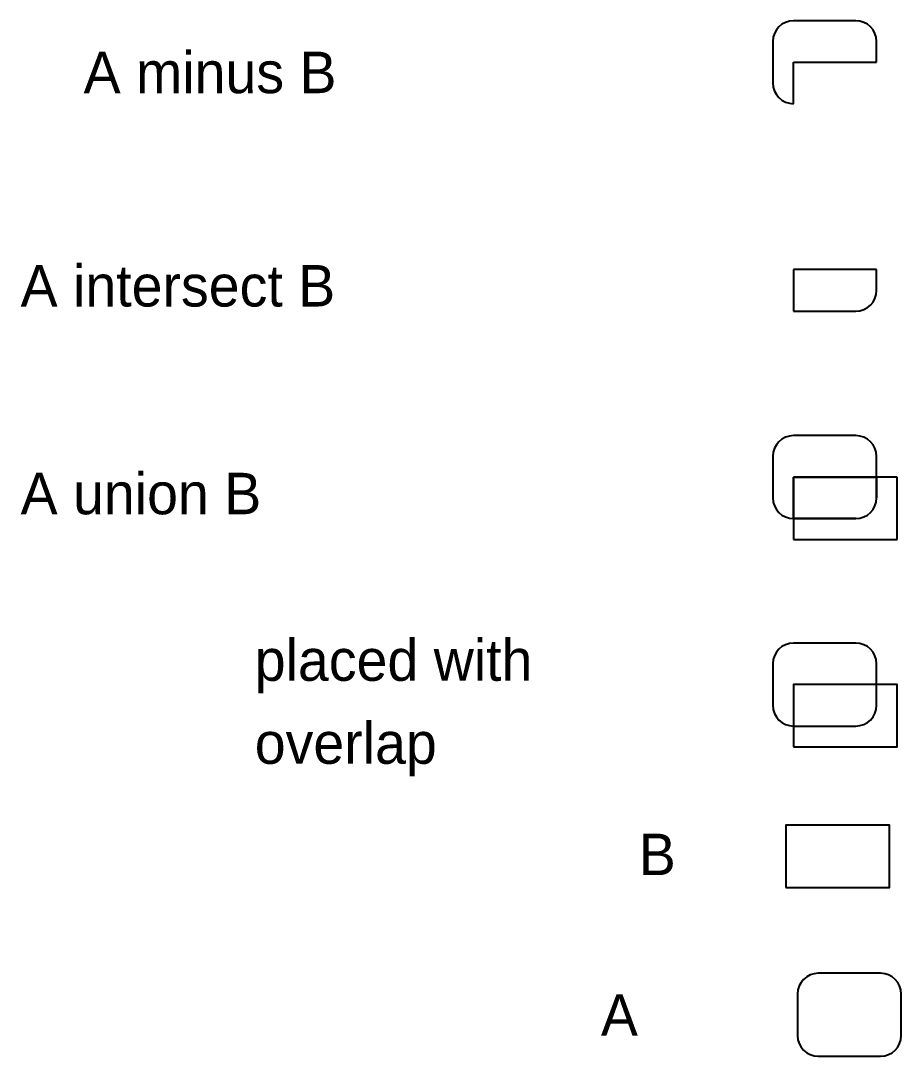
# Model space of a CAD drawing. Extents: x -591 to 1624, y -14 to 308.
# Drawn here: x -293.49 to -251.06, y -14.12 to 35.79 of the extents above; entities that cross this region are included whole.
import ezdxf

# ---------------------------------------------------------------- set-up
doc = ezdxf.new("R2010")
doc.units = 0
doc.layers.add('Default', color=7, linetype='Continuous')

msp = doc.modelspace()

# ---------------------------------------------------------------- linework, layer by layer
at = {"layer": 'Default'}
for p, q in [((-253.247, 35.793), (-256.247, 35.793)), ((-257.247, 34.793), (-257.247, 32.793)), ((-252.247, 33.793), (-252.247, 34.793)), ((-256.247, 31.793), (-256.247, 33.793)), ((-256.247, 33.793), (-252.247, 33.793)), ((-256.247, 23.793), (-256.247, 21.793)), ((-252.247, 23.793), (-256.247, 23.793)), ((-252.247, 22.793), (-252.247, 23.793)), ((-256.247, 21.793), (-253.247, 21.793)), ((-253.247, 15.793), (-256.247, 15.793)), ((-257.247, 14.793), (-257.247, 12.793)), ((-252.247, 13.793), (-252.247, 14.793)), ((-256.247, 11.793), (-256.247, 13.793)), ((-256.247, 13.793), (-252.247, 13.793)), ((-256.247, 13.793), (-256.247, 11.793)), ((-252.247, 13.793), (-256.247, 13.793)), ((-252.247, 12.793), (-252.247, 13.793)), ((-251.247, 13.793), (-252.247, 13.793)), ((-252.247, 13.793), (-252.247, 12.793)), ((-251.247, 10.793), (-251.247, 13.793)), ((-256.247, 11.793), (-253.247, 11.793)), ((-253.247, 11.793), (-256.247, 11.793)), ((-256.247, 11.793), (-256.247, 10.793)), ((-256.247, 10.793), (-251.247, 10.793)), ((-253.247, 5.793), (-256.247, 5.793)), ((-257.247, 4.793), (-257.247, 2.793)), ((-252.247, 2.793), (-252.247, 4.793)), ((-256.247, 1.793), (-253.247, 1.793)), ((-252.056, -10.124), (-255.056, -10.124)), ((-256.056, -11.124), (-256.056, -13.124)), ((-251.056, -13.124), (-251.056, -11.124)), ((-255.056, -14.124), (-252.056, -14.124))]:
    msp.add_line(p, q, dxfattribs=at)
for points in [[(-256.247, 0.793), (-251.247, 0.793), (-251.247, 3.793), (-256.247, 3.793)], [(-256.617, -5.988), (-251.617, -5.988), (-251.617, -2.988), (-256.617, -2.988)]]:
    msp.add_lwpolyline(points, close=True, dxfattribs=at)
for centre, start, end in [((-256.247, 34.793), 90, 180), ((-253.247, 34.793), 0, 90), ((-256.247, 32.793), 180, 270), ((-253.247, 22.793), 270, 0), ((-256.247, 14.793), 90, 180), ((-253.247, 14.793), 0, 90), ((-256.247, 12.793), 180, 270), ((-253.247, 12.793), 270, 0), ((-253.247, 12.793), 270, 0), ((-256.247, 4.793), 90, 180), ((-253.247, 4.793), 0, 90), ((-256.247, 2.793), 180, 270), ((-253.247, 2.793), 270, 0), ((-255.056, -11.124), 90, 180), ((-252.056, -11.124), 0, 90), ((-255.056, -13.124), 180, 270), ((-252.056, -13.124), 270, 0)]:
    msp.add_arc(centre, 1, start, end, dxfattribs=at)

# ---------------------------------------------------------------- texts
for s, p in [('A minus B', (-290.46, 32.3)), ('A intersect B', (-293.496, 22.016)), ('A union B', (-293.496, 12.002)), ('placed with', (-282.212, 3.974)), ('overlap', (-282.212, -0.026)), ('B', (-263.706, -5.393)), ('A', (-265.532, -13.134))]:
    msp.add_text(s, height=2, dxfattribs=at).set_placement(p)

doc.saveas('drawing.dxf')
